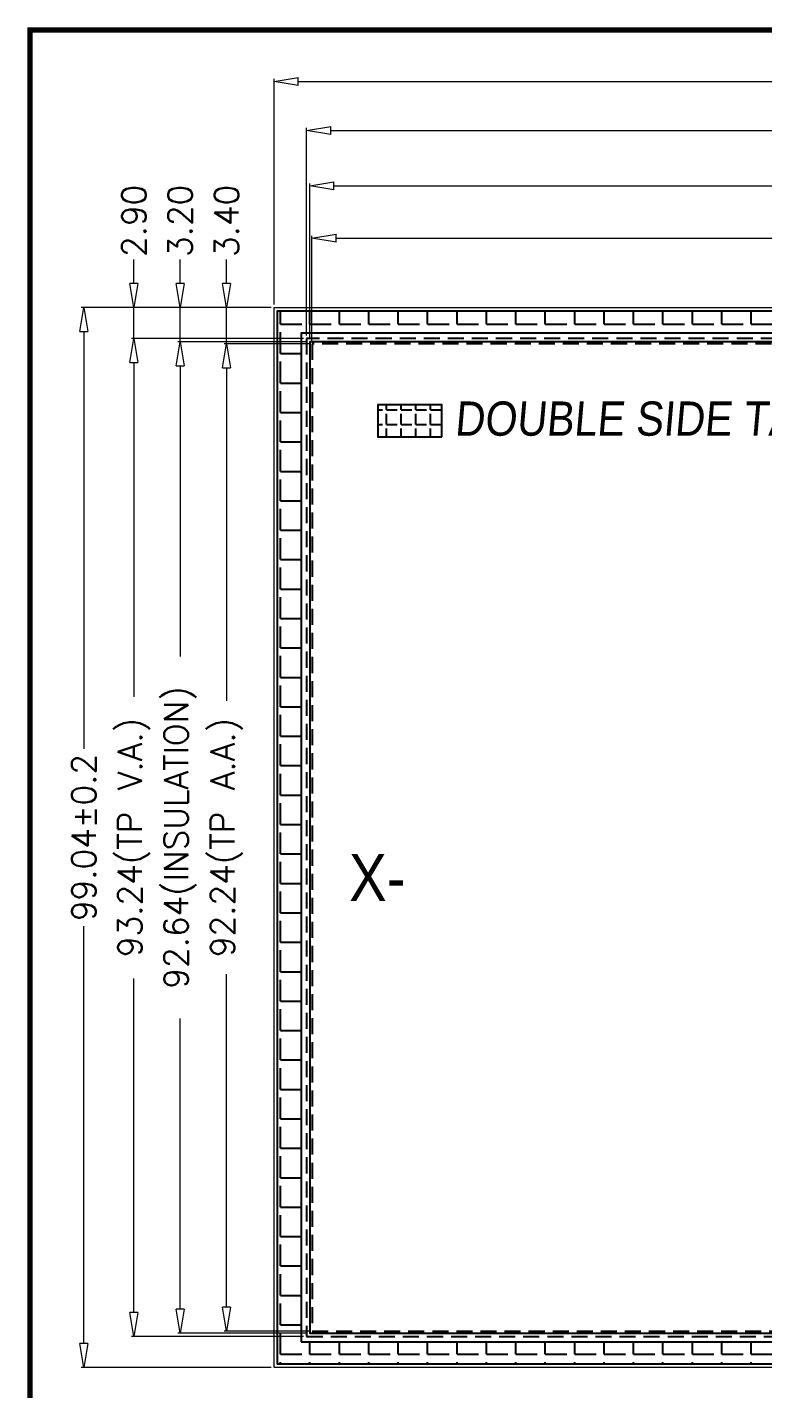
# Model space of a CAD drawing. Header units: inches. Extents: x -279 to 1, y 0 to 322.
# Drawn here: x -279.4 to -210.7, y 71 to 198.2 of the extents above; entities that cross this region are included whole.
import ezdxf
from ezdxf.enums import TextEntityAlignment as Align

# ---------------------------------------------------------------- set-up
doc = ezdxf.new("R2010")
doc.units = ezdxf.units.IN
doc.header["$MEASUREMENT"] = 0
doc.linetypes.add('DASHED', pattern=[0.75, 0.5, -0.25])
for name, color, linetype in [('dim', 141, 'Continuous'), ('G-IS', 130, 'Continuous'), ('TAPE', 211, 'Continuous')]:
    doc.layers.add(name, color=color, linetype=linetype)
doc.styles.add('Iory', font='STXINWEI.TTF', dxfattribs={"width": 0.9})
doc.styles.get("Standard").update_dxf_attribs({"font": 'txt', "bigfont": 'gbcbig.shx'})
doc.dimstyles.new('IORY', dxfattribs={"dimscale": 4.5, "dimtxt": 0.2, "dimasz": 0.18, "dimexe": 0.05, "dimexo": 0.0625, "dimgap": 0.09, "dimtad": 0, "dimzin": 0, "dimdsep": 46, "dimtxsty": 'Standard', "dimblk": 'CLOSEDBLANK', "dimcen": 0, "dimclrd": 1, "dimclre": 1, "dimclrt": 141, "dimadec": 0, "dimazin": 2, "dimtfac": 1, "dimtmove": 0, "dimatfit": 3, "dimldrblk": 'CLOSEDBLANK', "dimfxl": 0, "dimtolj": 1, "dimtzin": 0, "dimlwd": 5, "dimlwe": 5, "dimarcsym": 0})
doc.dimstyles.new('IORY1', dxfattribs={"dimscale": 4.5, "dimtxt": 0.5, "dimasz": 0.5, "dimexe": 0.05, "dimexo": 0.0625, "dimgap": 0.09, "dimtad": 0, "dimzin": 0, "dimdsep": 46, "dimtxsty": 'Standard', "dimblk": 'CLOSEDBLANK', "dimcen": 0, "dimclrd": 1, "dimclre": 1, "dimclrt": 141, "dimadec": 0, "dimazin": 2, "dimtfac": 1, "dimtmove": 0, "dimatfit": 3, "dimldrblk": 'CLOSEDBLANK', "dimfxl": 0, "dimtolj": 1, "dimtzin": 0, "dimlwd": 5, "dimlwe": 5, "dimarcsym": 0})

# ---------------------------------------------------------------- blocks, each defined once
blk = doc.blocks.new('CAD_TITLE')
at = {"color": 7, "linetype": 'Continuous', "const_width": 0.5}
blk.add_lwpolyline([(-282, 0), (0, 0), (0, 200), (-282, 200)], close=True, dxfattribs=at)
at = {"style": 'Iory'}
for tag, p, height in [('CUSTOMER_NO.:', (-33.26, 194.74), 3), ('分页号', (-10.17, 1.83), 1.62)]:
    blk.add_attdef(tag, p, '', height=height, dxfattribs=at)
at = {"color": 1, "style": 'Iory', "width": 0.9}
for tag, p in [('名称', (-79.1, 27.08)), ('图号', (-17.76, 16.41)), ('版本', (-3.63, 16.41))]:
    blk.add_attdef(tag, text='', height=2.94, dxfattribs=at).set_placement(p, align=Align.CENTER)
at = {"color": 7, "style": 'Iory', "width": 0.9}
for tag, p in [('CONTENT4', (-120.11, 21.52)), ('DATE4', (-94.2, 21.38)), ('NO4', (-140.65, 20.64)), ('CONTENT3', (-120.11, 16.71)), ('DATE3', (-94.07, 16.52)), ('NO3', (-140.79, 15.73)), ('CONTENT2', (-120.14, 11.6)), ('DATE2', (-94.07, 11.68)), ('NO2', (-140.72, 10.66)), ('CONTENT1', (-120.12, 6.33)), ('DATE1', (-94.04, 6.33)), ('NO1', (-140.72, 5.66))]:
    blk.add_attdef(tag, text='', height=2, dxfattribs=at).set_placement(p, align=Align.CENTER)
at = {"color": 3}
for tag, p in [('DUTY', (-84.6, 21.47)), ('BIAS', (-84.6, 16.35)), ('VOP', (-84.6, 11.57)), ('VDD', (-84.6, 6.68))]:
    blk.add_attdef(tag, p, '', height=1.62, dxfattribs=at)
at = {"color": 1, "style": 'Iory', "width": 0.9}
blk.add_attdef('规格', (-65.26, 16.41), '', height=2.94, dxfattribs=at)
at = {"style": 'Iory', "width": 0.9}
for tag, p in [('出图人', (-56.67, 11.65)), ('设计人', (-22.69, 11.65)), ('批准人', (-22.56, 6.63))]:
    blk.add_attdef(tag, p, '', height=2, dxfattribs=at)
at = {"color": 7, "style": 'Iory', "width": 0.9}
blk.add_attdef('校对人', (-56.52, 6.63), '', height=2, dxfattribs=at)
at = {"color": 3, "width": 0.75}
blk.add_attdef("O'CLOCK", (-84.97, 2.12), '', height=1.5, dxfattribs=at)
blk = doc.blocks.new('CAD_INFO')
blk.add_lwpolyline([(-282, 200), (0, 200), (0, 0), (-282, 0)], close=True)
at = {"color": 7, "style": 'Iory', "width": 0.9, "flags": 9}
for tag, p in [('BOMWIDTH', (-95.04, 61.01)), ('BOMHEIGHT', (-78.52, 61.01)), ('BOMSTARTPOS', (-59.87, 61.01)), ('BOMSECONDLINE', (-41.46, 61.01)), ('BOMTHIRDLINE', (-95.86, 52.28)), ('PDMUPDATE', (-76.63, 52.28)), ('BOMSTARTPOS2', (-59.63, 52.28)), ('BOMSTARTPOS3', (-40.28, 52.28))]:
    blk.add_attdef(tag, p, '', height=2, dxfattribs=at)
blk = doc.blocks.new('_ClosedBlank')
at = {"color": 0, "linetype": 'ByBlock', "lineweight": -2}
for p, q in [((-1, 0.167), (0, 0)), ((-1, 0.167), (-1, -0.167)), ((0, 0), (-1, -0.167))]:
    blk.add_line(p, q, dxfattribs=at)
blk = doc.blocks.new('*D16')
at = {"layer": 'DEFPOINTS', "color": 0}
for p in [(-252.81, 178.54), (-252.81, 168.66), (-99.61, 168.66)]:
    blk.add_point(p, dxfattribs=at)
at = {"layer": 'dim', "color": 1, "lineweight": 5}
for p, q in [((-252.81, 168.94), (-252.81, 178.76)), ((-250.56, 178.54), (-189.55, 178.54)), ((-101.86, 178.54), (-162.86, 178.54)), ((-99.61, 168.94), (-99.61, 178.76))]:
    blk.add_line(p, q, dxfattribs=at)
at = {"layer": 'dim', "color": 1, "lineweight": 5, "xscale": 2.25, "yscale": 2.25, "zscale": 2.25, "rotation": 180}
blk.add_blockref('_ClosedBlank', (-252.81, 178.54), dxfattribs=at)
at = {"layer": 'dim', "color": 1, "lineweight": 5, "xscale": 2.25, "yscale": 2.25, "zscale": 2.25}
blk.add_blockref('_ClosedBlank', (-99.61, 178.54), dxfattribs=at)
at = {"layer": 'dim', "color": 141, "insert": (-176.21, 178.54), "char_height": 2.25, "attachment_point": 5}
blk.add_mtext('\\A1;153.20(TP A.A.)', dxfattribs=at)
blk = doc.blocks.new('*D17')
at = {"layer": 'DEFPOINTS', "color": 0}
for p in [(-253.31, 188.61), (-253.31, 169.16), (-99.11, 169.16)]:
    blk.add_point(p, dxfattribs=at)
at = {"layer": 'dim', "color": 1, "lineweight": 5}
for p, q in [((-253.31, 169.44), (-253.31, 188.84)), ((-251.06, 188.61), (-190.31, 188.61)), ((-101.36, 188.61), (-162.87, 188.61)), ((-99.11, 169.44), (-99.11, 188.84))]:
    blk.add_line(p, q, dxfattribs=at)
at = {"layer": 'dim', "color": 1, "lineweight": 5, "xscale": 2.25, "yscale": 2.25, "zscale": 2.25, "rotation": 180}
blk.add_blockref('_ClosedBlank', (-253.31, 188.61), dxfattribs=at)
at = {"layer": 'dim', "color": 1, "lineweight": 5, "xscale": 2.25, "yscale": 2.25, "zscale": 2.25}
blk.add_blockref('_ClosedBlank', (-99.11, 188.61), dxfattribs=at)
at = {"layer": 'dim', "color": 141, "insert": (-176.59, 188.61), "char_height": 2.25, "attachment_point": 5}
blk.add_mtext('\\A1;154.20(TP V.A.)', dxfattribs=at)
blk = doc.blocks.new('*D19')
at = {"layer": 'DEFPOINTS', "color": 0}
for p in [(-256.35, 193.19), (-256.35, 172.06), (-91.95, 172.06)]:
    blk.add_point(p, dxfattribs=at)
at = {"layer": 'dim', "color": 1, "lineweight": 5}
for p, q in [((-256.35, 172.34), (-256.35, 193.42)), ((-91.95, 172.34), (-91.95, 193.42)), ((-254.1, 193.19), (-183.18, 193.19)), ((-94.2, 193.19), (-165.12, 193.19))]:
    blk.add_line(p, q, dxfattribs=at)
at = {"layer": 'dim', "color": 1, "lineweight": 5, "xscale": 2.25, "yscale": 2.25, "zscale": 2.25, "rotation": 180}
blk.add_blockref('_ClosedBlank', (-256.35, 193.19), dxfattribs=at)
at = {"layer": 'dim', "color": 1, "lineweight": 5, "xscale": 2.25, "yscale": 2.25, "zscale": 2.25}
blk.add_blockref('_ClosedBlank', (-91.95, 193.19), dxfattribs=at)
at = {"layer": 'dim', "color": 141, "insert": (-174.15, 193.19), "char_height": 2.25, "attachment_point": 5}
blk.add_mtext('\\A1;164.40±0.2', dxfattribs=at)
blk = doc.blocks.new('*D20')
at = {"layer": 'DEFPOINTS', "color": 0}
for p in [(-256.35, 172.06), (-274.14, 73.02), (-256.35, 73.02)]:
    blk.add_point(p, dxfattribs=at)
at = {"layer": 'dim', "color": 1, "lineweight": 5}
for p, q in [((-256.63, 172.06), (-274.37, 172.06)), ((-274.14, 169.81), (-274.14, 130.82)), ((-274.14, 75.27), (-274.14, 114.26)), ((-256.63, 73.02), (-274.37, 73.02))]:
    blk.add_line(p, q, dxfattribs=at)
at = {"layer": 'dim', "color": 1, "lineweight": 5, "xscale": 2.25, "yscale": 2.25, "zscale": 2.25}
for p, rotation in [((-274.14, 172.06), 90), ((-274.14, 73.02), 270)]:
    blk.add_blockref('_ClosedBlank', p, dxfattribs=dict(at, rotation=rotation))
at = {"layer": 'dim', "color": 141, "insert": (-274.14, 122.54), "char_height": 2.25, "attachment_point": 5, "rotation": 90}
blk.add_mtext('\\A1;99.04±0.2', dxfattribs=at)
blk = doc.blocks.new('*D21')
at = {"layer": 'DEFPOINTS', "color": 0}
for p in [(-256.35, 172.06), (-269.45, 169.16), (-253.31, 169.16)]:
    blk.add_point(p, dxfattribs=at)
at = {"layer": 'dim', "color": 1, "lineweight": 5}
for p, q in [((-269.45, 174.31), (-269.45, 176.56)), ((-256.63, 172.06), (-269.68, 172.06)), ((-269.45, 169.16), (-269.45, 172.06)), ((-253.59, 169.16), (-269.68, 169.16)), ((-269.45, 166.91), (-269.45, 164.66))]:
    blk.add_line(p, q, dxfattribs=at)
at = {"layer": 'dim', "color": 1, "lineweight": 5, "xscale": 2.25, "yscale": 2.25, "zscale": 2.25}
for p, rotation in [((-269.45, 172.06), 270), ((-269.45, 169.16), 90)]:
    blk.add_blockref('_ClosedBlank', p, dxfattribs=dict(at, rotation=rotation))
at = {"layer": 'dim', "color": 141, "insert": (-269.45, 180.15), "char_height": 2.25, "attachment_point": 5, "rotation": 90}
blk.add_mtext('\\A1;2.90', dxfattribs=at)
blk = doc.blocks.new('*D22')
at = {"layer": 'DEFPOINTS', "color": 0}
for p in [(-256.35, 172.06), (-260.79, 168.66), (-252.81, 168.66)]:
    blk.add_point(p, dxfattribs=at)
at = {"layer": 'dim', "color": 1, "lineweight": 5}
for p, q in [((-260.79, 174.31), (-260.79, 176.56)), ((-256.63, 172.06), (-261.02, 172.06)), ((-260.79, 168.66), (-260.79, 172.06)), ((-253.09, 168.66), (-261.02, 168.66)), ((-260.79, 166.41), (-260.79, 164.16))]:
    blk.add_line(p, q, dxfattribs=at)
at = {"layer": 'dim', "color": 1, "lineweight": 5, "xscale": 2.25, "yscale": 2.25, "zscale": 2.25}
for p, rotation in [((-260.79, 172.06), 270), ((-260.79, 168.66), 90)]:
    blk.add_blockref('_ClosedBlank', p, dxfattribs=dict(at, rotation=rotation))
at = {"layer": 'dim', "color": 141, "insert": (-260.79, 180.15), "char_height": 2.25, "attachment_point": 5, "rotation": 90}
blk.add_mtext('\\A1;3.40', dxfattribs=at)
blk = doc.blocks.new('*D23')
at = {"layer": 'DEFPOINTS', "color": 0}
for p in [(-252.81, 168.66), (-260.79, 76.42), (-252.81, 76.42)]:
    blk.add_point(p, dxfattribs=at)
at = {"layer": 'dim', "color": 1, "lineweight": 5}
for p, q in [((-253.09, 168.66), (-261.02, 168.66)), ((-260.79, 166.41), (-260.79, 135.32)), ((-260.79, 78.67), (-260.79, 109.76)), ((-253.09, 76.42), (-261.02, 76.42))]:
    blk.add_line(p, q, dxfattribs=at)
at = {"layer": 'dim', "color": 1, "lineweight": 5, "xscale": 2.25, "yscale": 2.25, "zscale": 2.25}
for p, rotation in [((-260.79, 168.66), 90), ((-260.79, 76.42), 270)]:
    blk.add_blockref('_ClosedBlank', p, dxfattribs=dict(at, rotation=rotation))
at = {"layer": 'dim', "color": 141, "insert": (-260.79, 122.54), "char_height": 2.25, "attachment_point": 5, "rotation": 90}
blk.add_mtext('\\A1;92.24(TP A.A.)', dxfattribs=at)
blk = doc.blocks.new('*D24')
at = {"layer": 'DEFPOINTS', "color": 0}
for p in [(-253.31, 169.16), (-269.45, 75.92), (-253.31, 75.92)]:
    blk.add_point(p, dxfattribs=at)
at = {"layer": 'dim', "color": 1, "lineweight": 5}
for p, q in [((-253.59, 169.16), (-269.68, 169.16)), ((-269.45, 166.91), (-269.45, 135.69)), ((-269.45, 78.17), (-269.45, 109.38)), ((-253.59, 75.92), (-269.68, 75.92))]:
    blk.add_line(p, q, dxfattribs=at)
at = {"layer": 'dim', "color": 1, "lineweight": 5, "xscale": 2.25, "yscale": 2.25, "zscale": 2.25}
for p, rotation in [((-269.45, 169.16), 90), ((-269.45, 75.92), 270)]:
    blk.add_blockref('_ClosedBlank', p, dxfattribs=dict(at, rotation=rotation))
at = {"layer": 'dim', "color": 141, "insert": (-269.45, 122.54), "char_height": 2.25, "attachment_point": 5, "rotation": 90}
blk.add_mtext('\\A1;93.24(TP V.A.)', dxfattribs=at)
blk = doc.blocks.new('*D25')
at = {"layer": 'DEFPOINTS', "color": 0}
for p in [(-99.41, 183.42), (-253.01, 168.86), (-99.41, 168.86)]:
    blk.add_point(p, dxfattribs=at)
at = {"layer": 'dim', "color": 1, "lineweight": 5}
for p, q in [((-253.01, 169.14), (-253.01, 183.64)), ((-250.76, 183.42), (-193.67, 183.42)), ((-101.66, 183.42), (-158.74, 183.42)), ((-99.41, 169.14), (-99.41, 183.64))]:
    blk.add_line(p, q, dxfattribs=at)
at = {"layer": 'dim', "color": 1, "lineweight": 5, "xscale": 2.25, "yscale": 2.25, "zscale": 2.25, "rotation": 180}
blk.add_blockref('_ClosedBlank', (-253.01, 183.42), dxfattribs=at)
at = {"layer": 'dim', "color": 1, "lineweight": 5, "xscale": 2.25, "yscale": 2.25, "zscale": 2.25}
blk.add_blockref('_ClosedBlank', (-99.41, 183.42), dxfattribs=at)
at = {"layer": 'dim', "color": 141, "insert": (-176.21, 183.42), "char_height": 2.25, "attachment_point": 5}
blk.add_mtext('\\A1;153.60(INSULATION)', dxfattribs=at)
blk = doc.blocks.new('*D26')
at = {"layer": 'DEFPOINTS', "color": 0}
for p in [(-253.01, 168.86), (-265.14, 76.22), (-253.01, 76.22)]:
    blk.add_point(p, dxfattribs=at)
at = {"layer": 'dim', "color": 1, "lineweight": 5}
for p, q in [((-253.29, 168.86), (-265.36, 168.86)), ((-265.14, 166.61), (-265.14, 139.44)), ((-265.14, 78.47), (-265.14, 105.63)), ((-253.29, 76.22), (-265.36, 76.22))]:
    blk.add_line(p, q, dxfattribs=at)
at = {"layer": 'dim', "color": 1, "lineweight": 5, "xscale": 2.25, "yscale": 2.25, "zscale": 2.25}
for p, rotation in [((-265.14, 168.86), 90), ((-265.14, 76.22), 270)]:
    blk.add_blockref('_ClosedBlank', p, dxfattribs=dict(at, rotation=rotation))
at = {"layer": 'dim', "color": 141, "insert": (-265.14, 122.54), "char_height": 2.25, "attachment_point": 5, "rotation": 90}
blk.add_mtext('\\A1;92.64(INSULATION)', dxfattribs=at)
blk = doc.blocks.new('*D27')
at = {"layer": 'DEFPOINTS', "color": 0}
for p in [(-265.14, 172.06), (-256.35, 172.06), (-253.01, 168.86)]:
    blk.add_point(p, dxfattribs=at)
at = {"layer": 'dim', "color": 1, "lineweight": 5}
for p, q in [((-265.14, 174.31), (-265.14, 176.56)), ((-256.63, 172.06), (-265.36, 172.06)), ((-265.14, 168.86), (-265.14, 172.06)), ((-253.29, 168.86), (-265.36, 168.86)), ((-265.14, 166.61), (-265.14, 164.36))]:
    blk.add_line(p, q, dxfattribs=at)
at = {"layer": 'dim', "color": 1, "lineweight": 5, "xscale": 2.25, "yscale": 2.25, "zscale": 2.25}
for p, rotation in [((-265.14, 172.06), 270), ((-265.14, 168.86), 90)]:
    blk.add_blockref('_ClosedBlank', p, dxfattribs=dict(at, rotation=rotation))
at = {"layer": 'dim', "color": 141, "insert": (-265.14, 180.15), "char_height": 2.25, "attachment_point": 5, "rotation": 90}
blk.add_mtext('\\A1;3.20', dxfattribs=at)

msp = doc.modelspace()

# ---------------------------------------------------------------- hatches: boundary and pattern name
at = {"layer": 'TAPE'}
h = msp.add_hatch(dxfattribs=at)
h.set_pattern_fill('ANGLE', color=256, scale=10, style=0)
h.set_pattern_definition([(0, (0, 0), (0, 2.75), [2, -0.75]), (90, (0, 0), (-2.75, 2e-16), [2, -0.75])])
h.paths.add_polyline_path([(-92.245, 88.816), (-95.745, 88.816), (-95.745, 73.316), (-256.045, 73.316), (-256.045, 171.756), (-95.742, 171.756), (-95.742, 156.256), (-92.245, 156.256)])
h.paths.add_polyline_path([(-253.805, 75.416), (-98.605, 75.416), (-98.605, 169.656), (-253.805, 169.656)], flags=16)
h = msp.add_hatch(dxfattribs=at)
h.set_pattern_fill('ANGLE', color=256, scale=5, style=0)
h.set_pattern_definition([(0, (-161.9666, -2.51), (0, 1.375), [1, -0.375]), (90, (-161.9666, -2.51), (-1.375, 8e-17), [1, -0.375])])
h.paths.add_polyline_path([(-240.665, 159.975), (-240.665, 162.975), (-246.665, 162.975), (-246.665, 159.975)])

# ---------------------------------------------------------------- linework, layer by layer
at = {"linetype": 'Continuous', "lineweight": 15}
msp.add_lwpolyline([(-91.945, 172.056), (-91.945, 73.016), (-256.345, 73.016), (-256.345, 172.056), (-91.945, 172.056)], close=True, dxfattribs=at)
at = {"linetype": 'DASHED', "ltscale": 3}
for points in [[(-99.105, 169.156), (-253.305, 169.156), (-253.305, 75.916), (-99.105, 75.916)], [(-99.605, 168.656), (-252.805, 168.656), (-252.805, 76.416), (-99.605, 76.416)]]:
    msp.add_lwpolyline(points, close=True, dxfattribs=at)
at = {"layer": 'G-IS'}
msp.add_lwpolyline([(-99.405, 168.856), (-253.005, 168.856), (-253.005, 76.216), (-99.405, 76.216)], close=True, dxfattribs=at)
at = {"layer": 'TAPE'}
msp.add_lwpolyline([(-92.245, 88.816), (-95.745, 88.816), (-95.745, 73.316), (-256.045, 73.316), (-256.045, 171.756), (-95.742, 171.756), (-95.742, 156.256), (-92.245, 156.256), (-92.245, 88.816)], dxfattribs=at)
for points in [[(-253.805, 75.416), (-98.605, 75.416), (-98.605, 169.656), (-253.805, 169.656)], [(-240.665, 159.975), (-240.665, 162.975), (-246.665, 162.975), (-246.665, 159.975)]]:
    msp.add_lwpolyline(points, close=True, dxfattribs=at)

# ---------------------------------------------------------------- block references
at = {"xscale": 0.99, "yscale": 0.99, "zscale": 0.99}
for name in ['CAD_TITLE', 'CAD_INFO']:
    msp.add_blockref(name, (0, 0), dxfattribs=at)

# ---------------------------------------------------------------- texts
at = {"style": 'Iory', "width": 0.9}
msp.add_text('X-', height=4.3922, dxfattribs=at).set_placement((-249.341, 116.594))
at = {"layer": 'TAPE', "style": 'Iory', "oblique": 5, "width": 0.9}
msp.add_text('DOUBLE SIDE TAPE', height=3.2, dxfattribs=at).set_placement((-220.977, 161.679), align=Align.MIDDLE_CENTER)

# ---------------------------------------------------------------- dimensions: what is measured, and where the dimension line sits
at = {"layer": 'dim'}
for base, p1, p2, text, dimstyle, override, picture, middle in [((-256.345, 193.194), (-91.945, 172.056), (-256.345, 172.056), '<>%%P0.2', 'IORY1', {"dimatfit": 0}, '*D19', (-174.145, 193.194)), ((-252.805, 178.539), (-99.605, 168.656), (-252.805, 168.656), '<>(TP A.A.)', 'IORY', {"dimtxt": 0.5, "dimasz": 0.5}, '*D16', (-176.205, 178.539))]:
    dim = msp.add_linear_dim(base=base, p1=p1, p2=p2, text=text, dimstyle=dimstyle, override=override, dxfattribs=at)
    dim.commit()
    dim.dimension.update_dxf_attribs({"geometry": picture, "text_midpoint": middle})
dim = msp.add_linear_dim(base=(-253.305, 188.614), p1=(-99.105, 169.156), p2=(-253.305, 169.156), text='<>(TP V.A.)', dimstyle='IORY', override={"dimtxt": 0.5, "dimasz": 0.5}, dxfattribs=at)
dim.commit()
dim.dimension.update_dxf_attribs({"geometry": '*D17', "text_midpoint": (-176.592, 188.614), "dimtype": 160})
dim = msp.add_linear_dim(base=(-99.405, 183.418), p1=(-253.005, 168.856), p2=(-99.405, 168.856), text='<>(INSULATION)', dimstyle='IORY1', dxfattribs=at)
dim.commit()
dim.dimension.update_dxf_attribs({"geometry": '*D25', "text_midpoint": (-176.205, 183.418)})
for base, p2, picture, middle in [((-269.452, 169.156), (-253.305, 169.156), '*D21', (-269.452, 180.148)), ((-260.793, 168.656), (-252.805, 168.656), '*D22', (-260.793, 180.148))]:
    dim = msp.add_linear_dim(base=base, p1=(-256.345, 172.056), p2=p2, angle=90, dimstyle='IORY1', dxfattribs=at)
    dim.commit()
    dim.dimension.update_dxf_attribs({"geometry": picture, "text_midpoint": middle, "dimtype": 160})
dim = msp.add_linear_dim(base=(-265.136, 172.056), p1=(-253.005, 168.856), p2=(-256.345, 172.056), angle=90, dimstyle='IORY1', dxfattribs=at)
dim.commit()
dim.dimension.update_dxf_attribs({"geometry": '*D27', "text_midpoint": (-265.136, 180.148)})
for base, p1, p2, text, picture, middle in [((-274.14, 73.016), (-256.345, 172.056), (-256.345, 73.016), '<>%%P0.2', '*D20', (-274.14, 122.536)), ((-269.452, 75.916), (-253.305, 169.156), (-253.305, 75.916), '<>(TP V.A.)', '*D24', (-269.452, 122.536)), ((-265.136, 76.216), (-253.005, 168.856), (-253.005, 76.216), '<>(INSULATION)', '*D26', (-265.136, 122.536)), ((-260.793, 76.416), (-252.805, 168.656), (-252.805, 76.416), '<>(TP A.A.)', '*D23', (-260.793, 122.536))]:
    dim = msp.add_linear_dim(base=base, p1=p1, p2=p2, angle=90, text=text, dimstyle='IORY1', dxfattribs=at)
    dim.commit()
    dim.dimension.update_dxf_attribs({"geometry": picture, "text_midpoint": middle})

doc.saveas('drawing.dxf')
